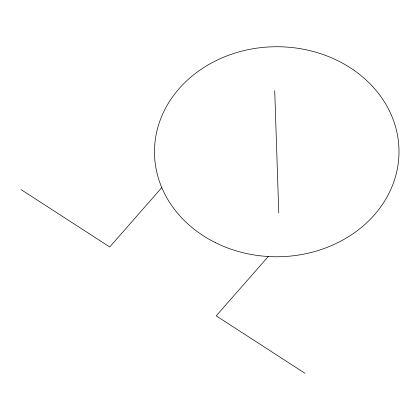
<?xml version="1.0" encoding="UTF-8"?>
<svg xmlns="http://www.w3.org/2000/svg" width="420" height="420" viewBox="0 0 420 420"><rect width="100%" height="100%" fill="white"/><g stroke="black" fill="none" stroke-linecap="round" stroke-linejoin="round"><path stroke-width="0.63" d="M161.805 187.619L109.73 246.965L21 189.556M268.275 256.515L216.2 315.856L304.931 373.27M274.722 90.641L278.77 212.846M215.229 242.55A122.257 105.011 -0.2 0 0 399 152.019A122.257 105.011 -0.2 0 0 216.006 60.664A122.257 105.011 -0.2 0 0 215.229 242.55"/></g></svg>
